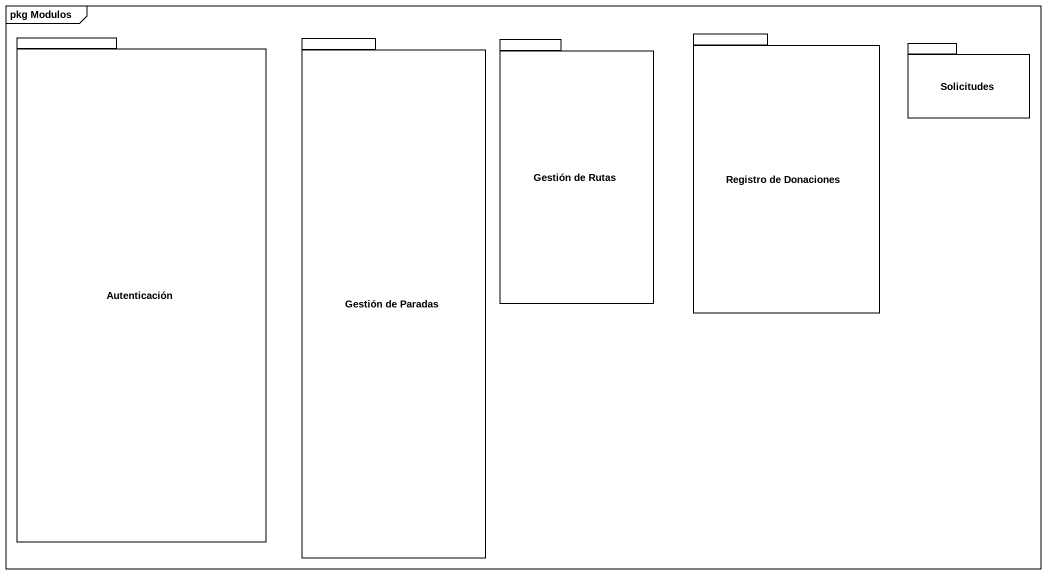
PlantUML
@startuml
mainframe pkg Modulos
package Autenticación {
}
package "Gestión de Paradas" as Gestión_de_Paradas {
}
package "Registro de Donaciones" as Registro_de_Donaciones {
}
package "Gestión de Rutas" as Gestión_de_Rutas {
}
package Solicitudes {
}
@enduml
